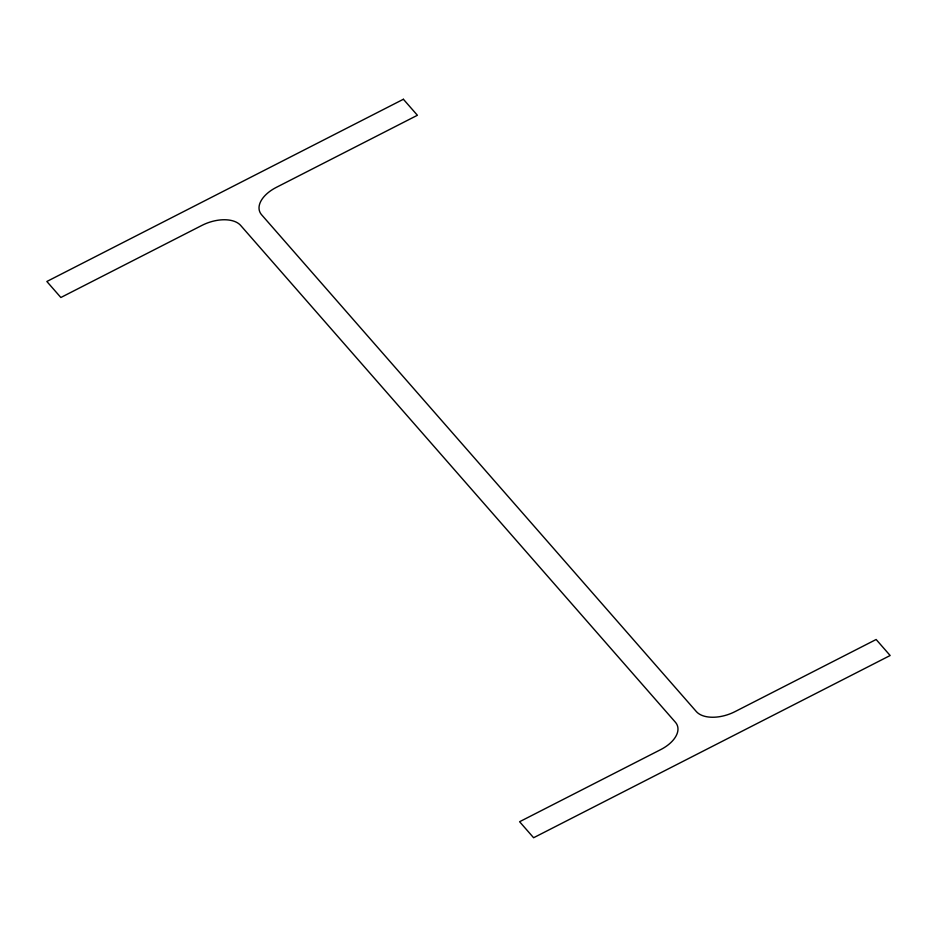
<?xml version="1.0" encoding="UTF-8"?>
<svg xmlns="http://www.w3.org/2000/svg" width="937" height="937" viewBox="0 0 937 937"><rect width="100%" height="100%" fill="white"/><g stroke="black" fill="none" stroke-linecap="round" stroke-linejoin="round"><path stroke-width="1.41" d="M403.39 99.263L46.85 281.487L60.858 297.498L201.959 225.384A30.488 17.393 -19.8 0 1 240.68 225.454L675.401 722.24A30.488 17.393 -19.8 0 1 660.702 749.612L519.602 821.726L533.61 837.737L890.15 655.513L876.142 639.502L735.041 711.616A30.488 17.393 -19.8 0 1 696.32 711.546L261.599 214.76A30.488 17.393 -19.8 0 1 276.298 187.388L417.398 115.274L403.39 99.263"/></g></svg>
